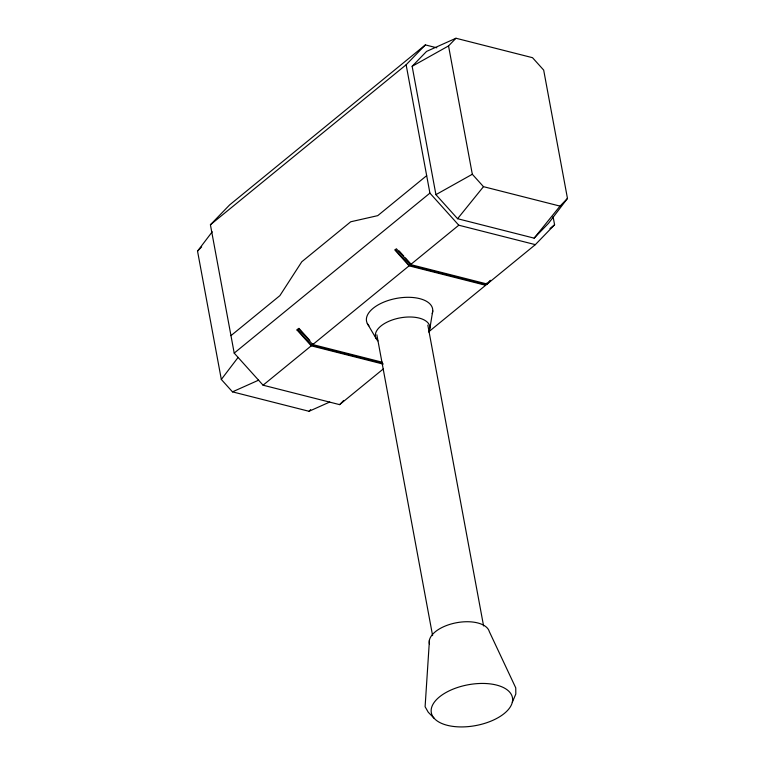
<?xml version="1.0" encoding="UTF-8"?>
<svg xmlns="http://www.w3.org/2000/svg" width="765" height="765" viewBox="0 0 765 765"><rect width="100%" height="100%" fill="white"/><g stroke="black" fill="none" stroke-linecap="round" stroke-linejoin="round"><path stroke-width="1.15" d="M429.452 640.009L425.101 706.736L428.257 712.244L434.338 718.488M429.92 328.128L432.77 310.848M512.311 702.251A41.253 20.751 -10.5 0 0 456.083 687.984A41.253 20.751 -10.5 0 0 447.267 725.306A41.253 20.751 -10.5 0 0 512.311 702.251L515.82 694.018L515.753 687.869L489.323 631.613A30.571 15.376 -10.5 0 0 455.29 622.978A30.571 15.376 -10.5 0 0 429.49 644.073M329.715 402.036L309.031 411.293L232.484 391.852L221.324 379.45L197.533 251.111L212.23 231.805M221.324 379.45L238.116 357.389M567.467 198.431L548.572 223.246L534.142 238.154L457.585 218.714L435.926 194.645L412.144 66.306L426.574 51.398L455.969 38.25L532.517 57.691L543.676 70.084L567.467 198.431L560.028 206.11L534.142 238.154M457.585 218.714L483.48 186.67L560.028 206.11M383.246 368.979L339.631 404.637L263.074 385.197L234.205 353.105L210.413 224.767L229.663 204.886L425.369 44.906L436.796 47.803M197.533 251.111L201.664 246.846M210.413 224.767L406.129 64.776L425.369 44.906M412.144 66.306L448.539 45.929L455.969 38.25M383.217 364.102L311.24 345.828L297.011 330.011L298.952 328.338L309.825 340.415M309.031 411.293L310.686 409.581M339.631 404.637L343.638 400.497M428.773 331.771L485.651 285.269L490.461 280.306M485.651 285.269L409.093 265.838L394.864 250.021L396.394 248.768L410.623 264.585L487.181 284.025L490.384 280.707M487.181 284.025L535.337 244.647L554.587 224.776L553.076 216.619M230.963 335.634L279.894 295.634L301.783 261.773L350.714 221.783L377.747 215.644L426.679 175.644M234.205 353.105L429.911 193.124L406.129 64.776M297.011 330.011L298.541 328.759L312.77 344.575L382.462 362.275M297.422 329.581L311.393 345.12L312.923 343.868M395.276 249.591L409.256 265.12L410.786 263.877L405.345 257.834M263.074 385.197L311.24 345.828M312.77 344.575L409.093 265.838M410.623 264.585L458.79 225.216L535.337 244.647M549.968 228.544L554.587 224.776M486.731 283.155L485.201 284.408L409.256 265.12M435.926 194.645L472.321 174.267L448.539 45.929M232.484 391.852L258.608 380.167M311.393 345.12L382.739 363.232M472.321 174.267L483.48 186.67M429.911 193.124L458.79 225.216M399.139 250.93L403.796 256.112M367.315 323.499L376.122 338.522M427.836 325.125L483.585 625.952M376.858 334.802L432.608 635.629M368.95 325.833A33.622 16.916 -10.5 0 1 395.993 298.484A33.622 16.916 -10.5 0 1 432.235 313.602M377.891 340.884A27.636 13.904 -10.5 0 1 400.583 317.8A27.636 13.904 -10.5 0 1 428.83 331.914"/></g></svg>
